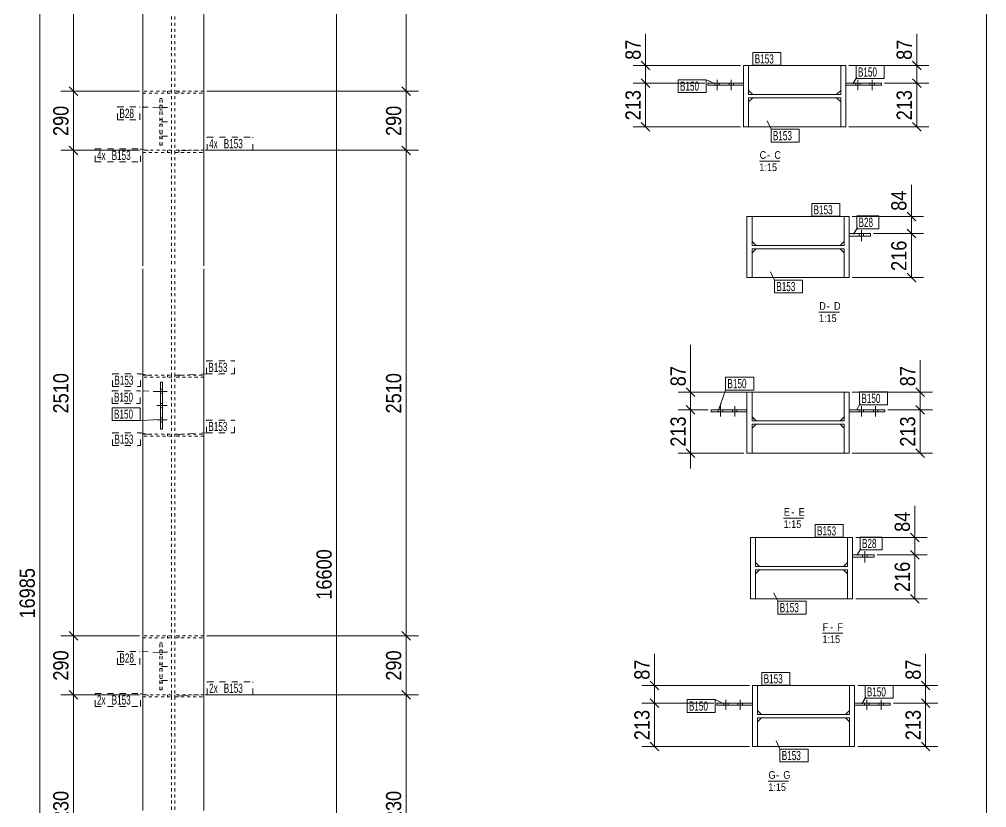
# Model space of a CAD drawing. Header units: inches. Extents: x 0 to 632, y -2591 to 0.
# Drawn here: x 269.8 to 586.5, y -911.4 to -653.4 of the extents above; entities that cross this region are included whole.
import ezdxf

# ---------------------------------------------------------------- set-up
doc = ezdxf.new("R2010")
doc.units = ezdxf.units.IN
doc.header["$MEASUREMENT"] = 0
for name, pattern in [('XKITLINE00', [0]), ('XKITLINE01', [4, 1, -1, 1, -1]), ('XKITLINE02', [4, 2, -2])]:
    doc.linetypes.add(name, pattern=pattern)
for name, color, linetype, lineweight in [('Bolt', 7, 'Continuous', 0), ('DrawingSheet', 5, 'Continuous', 0), ('OtherObjectType', 1, 'Continuous', 0), ('Part', 2, 'Continuous', 0), ('PartMark', 3, 'Continuous', 0), ('Z-DIMENSIONS', 1, 'Continuous', 0)]:
    doc.layers.add(name, color=color, linetype=linetype, lineweight=lineweight)
doc.styles.add('Arial Narrow', font='ARIAL.TTF')
doc.styles.add('romsim', font='ARIAL.TTF')

# ---------------------------------------------------------------- blocks, each defined once
blk = doc.blocks.new('A详图~262 (GZ2-1)')
at = {"layer": 'Bolt', "color": 2, "linetype": 'XKITLINE00', "lineweight": 0}
for p, q in [((500.01, 601.68), (500.01, 601.02)), ((500.01, 601.68), (500.01, 601.02)), ((500.01, 601.68), (500.01, 601.02)), ((500.74, 602.82), (500.74, 599.48)), ((500.74, 602.82), (500.74, 599.48)), ((500.74, 602.82), (500.74, 599.48)), ((501.48, 601.68), (501.48, 601.02)), ((501.48, 601.68), (501.48, 601.02)), ((501.48, 601.68), (501.48, 601.02)), ((504.68, 601.68), (504.68, 601.02)), ((504.68, 601.68), (504.68, 601.02)), ((504.68, 601.68), (504.68, 601.02)), ((505.41, 602.82), (505.41, 599.48)), ((505.41, 602.82), (505.41, 599.48)), ((505.41, 602.82), (505.41, 599.48)), ((506.14, 601.68), (506.14, 601.02)), ((506.14, 601.68), (506.14, 601.02)), ((506.14, 601.68), (506.14, 601.02)), ((546.14, 601.02), (546.14, 601.68)), ((546.14, 601.02), (546.14, 601.68)), ((546.14, 601.02), (546.14, 601.68)), ((546.88, 599.48), (546.88, 602.82)), ((546.88, 599.48), (546.88, 602.82)), ((546.88, 599.48), (546.88, 602.82)), ((547.61, 601.02), (547.61, 601.68)), ((547.61, 601.02), (547.61, 601.68)), ((547.61, 601.02), (547.61, 601.68)), ((550.81, 601.02), (550.81, 601.68)), ((550.81, 601.02), (550.81, 601.68)), ((550.81, 601.02), (550.81, 601.68)), ((551.54, 599.48), (551.54, 602.82)), ((551.54, 599.48), (551.54, 602.82)), ((551.54, 599.48), (551.54, 602.82)), ((552.28, 601.02), (552.28, 601.68)), ((552.28, 601.02), (552.28, 601.68)), ((552.28, 601.02), (552.28, 601.68)), ((547.26, 551.69), (547.26, 552.49)), ((547.26, 551.69), (547.26, 552.49)), ((547.26, 551.69), (547.26, 552.49)), ((548, 549.99), (548, 553.66)), ((548, 549.99), (548, 553.66)), ((548, 549.99), (548, 553.66)), ((548.73, 551.69), (548.73, 552.49)), ((548.73, 551.69), (548.73, 552.49)), ((548.73, 551.69), (548.73, 552.49)), ((317.38, 500.86), (320.72, 500.86)), ((317.38, 500.86), (320.72, 500.86)), ((318.52, 501.6), (319.18, 501.6)), ((318.52, 501.6), (319.18, 501.6)), ((318.52, 500.13), (319.18, 500.13)), ((318.52, 500.13), (319.18, 500.13)), ((317.38, 496.2), (320.72, 496.2)), ((317.38, 496.2), (320.72, 496.2)), ((318.52, 496.93), (319.18, 496.93)), ((318.52, 496.93), (319.18, 496.93)), ((318.52, 495.46), (319.18, 495.46)), ((318.52, 495.46), (319.18, 495.46)), ((501.13, 494.86), (501.13, 494.19)), ((501.13, 494.86), (501.13, 494.19)), ((501.13, 494.86), (501.13, 494.19)), ((501.86, 495.99), (501.86, 492.66)), ((501.86, 495.99), (501.86, 492.66)), ((501.86, 495.99), (501.86, 492.66)), ((502.6, 494.86), (502.6, 494.19)), ((502.6, 494.86), (502.6, 494.19)), ((502.6, 494.86), (502.6, 494.19)), ((505.8, 494.86), (505.8, 494.19)), ((505.8, 494.86), (505.8, 494.19)), ((505.8, 494.86), (505.8, 494.19)), ((506.53, 495.99), (506.53, 492.66)), ((506.53, 495.99), (506.53, 492.66)), ((506.53, 495.99), (506.53, 492.66)), ((507.26, 494.86), (507.26, 494.19)), ((507.26, 494.86), (507.26, 494.19)), ((507.26, 494.86), (507.26, 494.19)), ((547.26, 494.19), (547.26, 494.86)), ((547.26, 494.19), (547.26, 494.86)), ((547.26, 494.19), (547.26, 494.86)), ((548, 492.66), (548, 495.99)), ((548, 492.66), (548, 495.99)), ((548, 492.66), (548, 495.99)), ((548.73, 494.19), (548.73, 494.86)), ((548.73, 494.19), (548.73, 494.86)), ((548.73, 494.19), (548.73, 494.86)), ((551.93, 494.19), (551.93, 494.86)), ((551.93, 494.19), (551.93, 494.86)), ((551.93, 494.19), (551.93, 494.86)), ((552.66, 492.66), (552.66, 495.99)), ((552.66, 492.66), (552.66, 495.99)), ((552.66, 492.66), (552.66, 495.99)), ((553.4, 494.19), (553.4, 494.86)), ((553.4, 494.19), (553.4, 494.86)), ((553.4, 494.19), (553.4, 494.86)), ((317.38, 491.53), (320.72, 491.53)), ((317.38, 491.53), (320.72, 491.53)), ((318.52, 492.26), (319.18, 492.26)), ((318.52, 492.26), (319.18, 492.26)), ((318.52, 490.8), (319.18, 490.8)), ((318.52, 490.8), (319.18, 490.8)), ((548.4, 446.62), (548.4, 447.42)), ((548.4, 446.62), (548.4, 447.42)), ((548.4, 446.62), (548.4, 447.42)), ((549.13, 444.92), (549.13, 448.58)), ((549.13, 444.92), (549.13, 448.58)), ((549.13, 444.92), (549.13, 448.58)), ((549.86, 446.62), (549.86, 447.42)), ((549.86, 446.62), (549.86, 447.42)), ((549.86, 446.62), (549.86, 447.42)), ((503.66, 399.95), (503.66, 396.62)), ((503.66, 399.95), (503.66, 396.62)), ((503.66, 399.95), (503.66, 396.62)), ((508.33, 399.95), (508.33, 396.62)), ((508.33, 399.95), (508.33, 396.62)), ((508.33, 399.95), (508.33, 396.62)), ((549.79, 396.62), (549.79, 399.95)), ((549.79, 396.62), (549.79, 399.95)), ((549.79, 396.62), (549.79, 399.95)), ((554.46, 396.62), (554.46, 399.95)), ((554.46, 396.62), (554.46, 399.95)), ((554.46, 396.62), (554.46, 399.95)), ((502.93, 398.82), (502.93, 398.15)), ((502.93, 398.82), (502.93, 398.15)), ((502.93, 398.82), (502.93, 398.15)), ((504.39, 398.82), (504.39, 398.15)), ((504.39, 398.82), (504.39, 398.15)), ((504.39, 398.82), (504.39, 398.15)), ((507.59, 398.82), (507.59, 398.15)), ((507.59, 398.82), (507.59, 398.15)), ((507.59, 398.82), (507.59, 398.15)), ((509.06, 398.82), (509.06, 398.15)), ((509.06, 398.82), (509.06, 398.15)), ((509.06, 398.82), (509.06, 398.15)), ((549.06, 398.15), (549.06, 398.82)), ((549.06, 398.15), (549.06, 398.82)), ((549.06, 398.15), (549.06, 398.82)), ((550.53, 398.15), (550.53, 398.82)), ((550.53, 398.15), (550.53, 398.82)), ((550.53, 398.15), (550.53, 398.82)), ((553.73, 398.15), (553.73, 398.82)), ((553.73, 398.15), (553.73, 398.82)), ((553.73, 398.15), (553.73, 398.82)), ((555.19, 398.15), (555.19, 398.82)), ((555.19, 398.15), (555.19, 398.82)), ((555.19, 398.15), (555.19, 398.82))]:
    blk.add_line(p, q, dxfattribs=at)
at = {"layer": 'Bolt', "color": 2, "linetype": 'XKITLINE02', "lineweight": 0}
for p, q in [((320.82, 593.75), (317.15, 593.75)), ((319.12, 594.48), (318.32, 594.48)), ((319.12, 593.02), (318.32, 593.02)), ((320.82, 589.08), (317.15, 589.08)), ((319.12, 589.82), (318.32, 589.82)), ((319.12, 588.35), (318.32, 588.35)), ((320.82, 584.42), (317.15, 584.42)), ((319.12, 585.15), (318.32, 585.15)), ((319.12, 583.68), (318.32, 583.68)), ((320.72, 500.86), (317.38, 500.86)), ((320.72, 500.86), (317.38, 500.86)), ((319.18, 501.6), (318.52, 501.6)), ((319.18, 501.6), (318.52, 501.6)), ((319.18, 500.13), (318.52, 500.13)), ((319.18, 500.13), (318.52, 500.13)), ((320.72, 496.2), (317.38, 496.2)), ((320.72, 496.2), (317.38, 496.2)), ((319.18, 496.93), (318.52, 496.93)), ((319.18, 496.93), (318.52, 496.93)), ((319.18, 495.46), (318.52, 495.46)), ((319.18, 495.46), (318.52, 495.46)), ((320.72, 491.53), (317.38, 491.53)), ((320.72, 491.53), (317.38, 491.53)), ((319.18, 492.26), (318.52, 492.26)), ((319.18, 492.26), (318.52, 492.26)), ((319.18, 490.8), (318.52, 490.8)), ((319.18, 490.8), (318.52, 490.8)), ((320.82, 415.53), (317.15, 415.53)), ((319.12, 416.26), (318.32, 416.26)), ((319.12, 414.8), (318.32, 414.8)), ((320.82, 410.86), (317.15, 410.86)), ((319.12, 411.6), (318.32, 411.6)), ((319.12, 410.13), (318.32, 410.13)), ((320.82, 406.2), (317.15, 406.2)), ((319.12, 406.93), (318.32, 406.93)), ((319.12, 405.46), (318.32, 405.46))]:
    blk.add_line(p, q, dxfattribs=at)
at = {"layer": 'DrawingSheet', "color": 5, "linetype": 'XKITLINE00', "lineweight": 0}
blk.add_line((589, 5), (589, 836), dxfattribs=at)
at = {"layer": 'OtherObjectType', "color": 6, "linetype": 'XKITLINE00', "lineweight": 0}
for p, q in [((514.6, 576.22), (521.26, 576.22)), ((534.11, 526.82), (540.78, 526.82)), ((522.53, 459.41), (529.2, 459.41)), ((535.25, 421.75), (541.91, 421.75)), ((517.52, 373.35), (524.18, 373.35))]:
    blk.add_line(p, q, dxfattribs=at)
at = {"layer": 'Part', "color": 2, "linetype": 'XKITLINE00', "lineweight": 0}
for p, q in [((312.72, 721.52), (312.72, 541.97)), ((332.72, 721.52), (332.72, 541.97)), ((509.41, 587.48), (509.41, 607.48)), ((509.41, 607.48), (511.08, 607.48)), ((511.08, 607.48), (511.08, 598.02)), ((511.08, 599.35), (511.08, 607.48)), ((511.08, 607.48), (541.21, 607.48)), ((541.21, 598.02), (541.21, 607.48)), ((541.21, 607.48), (542.88, 607.48)), ((541.21, 599.35), (541.21, 607.48)), ((542.88, 607.48), (542.88, 587.48)), ((497.74, 601.68), (509.41, 601.68)), ((497.74, 601.02), (497.74, 601.68)), ((554.54, 601.68), (542.88, 601.68)), ((554.54, 601.02), (554.54, 601.68)), ((509.41, 601.02), (497.74, 601.02)), ((511.08, 599.35), (512.41, 598.02)), ((539.88, 598.02), (541.21, 599.35)), ((542.88, 601.02), (554.54, 601.02)), ((511.08, 598.02), (541.21, 598.02)), ((541.21, 596.95), (511.08, 596.95)), ((511.08, 596.95), (511.08, 587.48)), ((511.08, 595.62), (512.41, 596.95)), ((511.08, 587.48), (511.08, 595.62)), ((539.88, 598.02), (512.41, 598.02)), ((512.41, 596.95), (539.88, 596.95)), ((539.88, 596.95), (541.21, 595.62)), ((541.21, 587.48), (541.21, 596.95)), ((541.21, 595.62), (541.21, 587.48)), ((511.08, 587.48), (509.41, 587.48)), ((541.21, 587.48), (511.08, 587.48)), ((542.88, 587.48), (541.21, 587.48)), ((510.53, 538.09), (510.53, 558.09)), ((510.53, 558.09), (512.2, 558.09)), ((512.2, 558.09), (512.2, 548.62)), ((512.2, 549.96), (512.2, 558.09)), ((512.2, 558.09), (542.33, 558.09)), ((542.33, 548.62), (542.33, 558.09)), ((542.33, 558.09), (544, 558.09)), ((542.33, 549.96), (542.33, 558.09)), ((544, 558.09), (544, 538.09)), ((551, 552.49), (544, 552.49)), ((544, 551.69), (551, 551.69)), ((551, 551.69), (551, 552.49)), ((512.2, 549.96), (513.53, 548.62)), ((512.2, 548.62), (542.33, 548.62)), ((541, 548.62), (513.53, 548.62)), ((541, 548.62), (542.33, 549.96)), ((542.33, 547.56), (512.2, 547.56)), ((512.2, 547.56), (512.2, 538.09)), ((512.2, 546.22), (513.53, 547.56)), ((512.2, 538.09), (512.2, 546.22)), ((513.53, 547.56), (541, 547.56)), ((541, 547.56), (542.33, 546.22)), ((542.33, 538.09), (542.33, 547.56)), ((542.33, 546.22), (542.33, 538.09)), ((312.72, 540.97), (312.72, 363.75)), ((332.72, 540.97), (332.72, 363.75)), ((512.2, 538.09), (510.53, 538.09)), ((542.33, 538.09), (512.2, 538.09)), ((544, 538.09), (542.33, 538.09)), ((318.52, 503.86), (319.18, 503.86)), ((318.52, 488.53), (318.52, 503.86)), ((319.18, 503.86), (319.18, 488.53)), ((510.53, 480.66), (510.53, 500.66)), ((510.53, 500.66), (512.2, 500.66)), ((542.33, 500.66), (512.2, 500.66)), ((512.2, 500.66), (512.2, 491.19)), ((542.33, 491.19), (542.33, 500.66)), ((542.33, 500.66), (544, 500.66)), ((544, 500.66), (544, 480.66)), ((498.86, 494.86), (510.53, 494.86)), ((498.86, 494.19), (498.86, 494.86)), ((510.53, 494.19), (498.86, 494.19)), ((555.66, 494.86), (544, 494.86)), ((544, 494.19), (555.66, 494.19)), ((555.66, 494.19), (555.66, 494.86)), ((512.2, 492.53), (513.53, 491.19)), ((512.2, 491.19), (542.33, 491.19)), ((541, 491.19), (542.33, 492.53)), ((319.18, 488.53), (318.52, 488.53)), ((512.2, 488.79), (513.53, 490.13)), ((542.33, 490.13), (512.2, 490.13)), ((512.2, 490.13), (512.2, 480.66)), ((542.33, 488.79), (541, 490.13)), ((542.33, 480.66), (542.33, 490.13)), ((512.2, 480.66), (510.53, 480.66)), ((512.2, 480.66), (542.33, 480.66)), ((544, 480.66), (542.33, 480.66)), ((511.66, 433.02), (511.66, 453.02)), ((511.66, 453.02), (513.33, 453.02)), ((513.33, 453.02), (513.33, 443.55)), ((513.33, 444.88), (513.33, 453.02)), ((513.33, 453.02), (543.46, 453.02)), ((543.46, 443.55), (543.46, 453.02)), ((543.46, 453.02), (545.13, 453.02)), ((543.46, 444.88), (543.46, 453.02)), ((545.13, 453.02), (545.13, 433.02)), ((552.13, 447.42), (545.13, 447.42)), ((545.13, 446.62), (552.13, 446.62)), ((552.13, 446.62), (552.13, 447.42)), ((513.33, 444.88), (514.66, 443.55)), ((513.33, 443.55), (543.46, 443.55)), ((542.13, 443.55), (514.66, 443.55)), ((542.13, 443.55), (543.46, 444.88)), ((543.46, 442.48), (513.33, 442.48)), ((513.33, 442.48), (513.33, 433.02)), ((513.33, 441.15), (514.66, 442.48)), ((513.33, 433.02), (513.33, 441.15)), ((514.66, 442.48), (542.13, 442.48)), ((542.13, 442.48), (543.46, 441.15)), ((543.46, 433.02), (543.46, 442.48)), ((543.46, 441.15), (543.46, 433.02)), ((513.33, 433.02), (511.66, 433.02)), ((543.46, 433.02), (513.33, 433.02)), ((545.13, 433.02), (543.46, 433.02)), ((512.33, 384.62), (512.33, 404.62)), ((512.33, 404.62), (513.99, 404.62)), ((513.99, 404.62), (513.99, 395.15)), ((513.99, 396.48), (513.99, 404.62)), ((513.99, 404.62), (544.13, 404.62)), ((544.13, 395.15), (544.13, 404.62)), ((544.13, 404.62), (545.79, 404.62)), ((544.13, 396.48), (544.13, 404.62)), ((545.79, 404.62), (545.79, 384.62)), ((500.66, 398.82), (512.33, 398.82)), ((500.66, 398.15), (500.66, 398.82)), ((512.33, 398.15), (500.66, 398.15)), ((513.99, 396.48), (515.33, 395.15)), ((542.79, 395.15), (544.13, 396.48)), ((557.46, 398.82), (545.79, 398.82)), ((545.79, 398.15), (557.46, 398.15)), ((557.46, 398.15), (557.46, 398.82)), ((513.99, 395.15), (544.13, 395.15)), ((544.13, 394.08), (513.99, 394.08)), ((513.99, 394.08), (513.99, 384.62)), ((513.99, 392.75), (515.33, 394.08)), ((513.99, 384.62), (513.99, 392.75)), ((542.79, 395.15), (515.33, 395.15)), ((515.33, 394.08), (542.79, 394.08)), ((542.79, 394.08), (544.13, 392.75)), ((544.13, 384.62), (544.13, 394.08)), ((544.13, 392.75), (544.13, 384.62)), ((513.99, 384.62), (512.33, 384.62)), ((544.13, 384.62), (513.99, 384.62)), ((545.79, 384.62), (544.13, 384.62))]:
    blk.add_line(p, q, dxfattribs=at)
at = {"layer": 'Part', "color": 6, "linetype": 'XKITLINE01', "lineweight": 0}
for p, q in [((322.18, 721.52), (322.18, 541.97)), ((323.25, 721.52), (323.25, 541.97)), ((509.41, 601.68), (509.41, 601.02)), ((542.88, 601.68), (542.88, 601.02)), ((322.18, 599.08), (312.72, 599.08)), ((312.72, 599.08), (312.72, 598.42)), ((320.85, 599.08), (320.85, 598.42)), ((322.18, 598.42), (322.18, 599.08)), ((332.72, 599.08), (323.25, 599.08)), ((323.25, 599.08), (323.25, 598.42)), ((324.58, 599.08), (324.58, 598.42)), ((332.72, 598.42), (332.72, 599.08)), ((312.72, 598.42), (322.18, 598.42)), ((319.12, 596.75), (318.32, 596.75)), ((318.32, 581.42), (318.32, 596.75)), ((319.12, 581.42), (319.12, 596.75)), ((323.25, 598.42), (332.72, 598.42)), ((322.18, 579.75), (312.72, 579.75)), ((312.72, 579.75), (312.72, 579.08)), ((319.12, 581.42), (318.32, 581.42)), ((320.85, 579.75), (320.85, 579.08)), ((322.18, 579.08), (322.18, 579.75)), ((332.72, 579.75), (323.25, 579.75)), ((323.25, 579.75), (323.25, 579.08)), ((324.58, 579.75), (324.58, 579.08)), ((332.72, 579.08), (332.72, 579.75)), ((312.72, 579.08), (322.18, 579.08)), ((323.25, 579.08), (332.72, 579.08)), ((544, 552.49), (544, 551.69)), ((322.18, 540.97), (322.18, 363.75)), ((323.25, 540.97), (323.25, 363.75)), ((312.72, 506.2), (322.18, 506.2)), ((312.72, 505.53), (312.72, 506.2)), ((322.18, 505.53), (312.72, 505.53)), ((319.18, 503.86), (318.52, 503.86)), ((318.52, 503.86), (318.52, 488.53)), ((319.18, 488.53), (319.18, 503.86)), ((320.85, 506.2), (320.85, 505.53)), ((322.18, 506.2), (322.18, 505.53)), ((323.25, 506.2), (332.72, 506.2)), ((323.25, 505.53), (323.25, 506.2)), ((332.72, 505.53), (323.25, 505.53)), ((324.58, 506.2), (324.58, 505.53)), ((332.72, 506.2), (332.72, 505.53)), ((512.2, 500.66), (512.2, 492.53)), ((542.33, 500.66), (512.2, 500.66)), ((512.2, 500.66), (512.2, 492.53)), ((542.33, 492.53), (542.33, 500.66)), ((542.33, 492.53), (542.33, 500.66)), ((510.53, 494.86), (510.53, 494.19)), ((544, 494.86), (544, 494.19)), ((512.2, 492.53), (513.53, 491.19)), ((513.53, 491.19), (541, 491.19)), ((513.53, 491.19), (541, 491.19)), ((541, 491.19), (542.33, 492.53)), ((318.52, 488.53), (319.18, 488.53)), ((513.53, 490.13), (512.2, 488.79)), ((512.2, 480.66), (512.2, 488.79)), ((512.2, 488.79), (512.2, 480.66)), ((513.53, 490.13), (541, 490.13)), ((541, 490.13), (513.53, 490.13)), ((542.33, 488.79), (541, 490.13)), ((542.33, 480.66), (542.33, 488.79)), ((542.33, 480.66), (542.33, 488.79)), ((312.72, 486.86), (322.18, 486.86)), ((312.72, 486.2), (312.72, 486.86)), ((322.18, 486.2), (312.72, 486.2)), ((320.85, 486.86), (320.85, 486.2)), ((322.18, 486.86), (322.18, 486.2)), ((323.25, 486.86), (332.72, 486.86)), ((323.25, 486.2), (323.25, 486.86)), ((332.72, 486.2), (323.25, 486.2)), ((324.58, 486.86), (324.58, 486.2)), ((332.72, 486.86), (332.72, 486.2)), ((512.2, 480.66), (542.33, 480.66)), ((545.13, 447.42), (545.13, 446.62)), ((322.18, 420.86), (312.72, 420.86)), ((312.72, 420.86), (312.72, 420.2)), ((312.72, 420.2), (322.18, 420.2)), ((319.12, 418.53), (318.32, 418.53)), ((318.32, 403.2), (318.32, 418.53)), ((319.12, 403.2), (319.12, 418.53)), ((320.85, 420.86), (320.85, 420.2)), ((322.18, 420.2), (322.18, 420.86)), ((332.72, 420.86), (323.25, 420.86)), ((323.25, 420.86), (323.25, 420.2)), ((323.25, 420.2), (332.72, 420.2)), ((324.58, 420.86), (324.58, 420.2)), ((332.72, 420.2), (332.72, 420.86)), ((319.12, 403.2), (318.32, 403.2)), ((322.18, 401.53), (312.72, 401.53)), ((312.72, 401.53), (312.72, 400.86)), ((312.72, 400.86), (322.18, 400.86)), ((320.85, 401.53), (320.85, 400.86)), ((322.18, 400.86), (322.18, 401.53)), ((332.72, 401.53), (323.25, 401.53)), ((323.25, 401.53), (323.25, 400.86)), ((323.25, 400.86), (332.72, 400.86)), ((324.58, 401.53), (324.58, 400.86)), ((332.72, 400.86), (332.72, 401.53)), ((512.33, 398.82), (512.33, 398.15)), ((545.79, 398.82), (545.79, 398.15))]:
    blk.add_line(p, q, dxfattribs=at)
at = {"layer": 'PartMark', "color": 4, "linetype": 'XKITLINE00', "lineweight": 0}
for p, q in [((512.48, 611.78), (521.66, 611.78)), ((512.48, 607.58), (512.48, 611.78)), ((521.66, 607.58), (521.66, 611.78)), ((512.48, 607.58), (521.66, 607.58)), ((546.26, 607.49), (555.45, 607.49)), ((546.26, 603.29), (546.26, 607.49)), ((555.45, 603.29), (555.45, 607.49)), ((488.01, 602.85), (497.2, 602.85)), ((488.01, 598.65), (488.01, 602.85)), ((497.2, 598.65), (497.2, 602.85)), ((500.1, 601.53), (497.2, 602.85)), ((497.82, 602.57), (500.1, 601.53)), ((546.49, 603.69), (545.23, 601.53)), ((545.23, 601.53), (546.26, 603.29)), ((546.26, 603.29), (555.45, 603.29)), ((488.01, 598.65), (497.2, 598.65)), ((316, 593.77), (318.5, 593.66)), ((517.12, 589.4), (518.42, 586.67)), ((518.19, 587.14), (517.12, 589.4)), ((518.42, 586.67), (527.6, 586.67)), ((518.42, 582.47), (518.42, 586.67)), ((527.6, 582.47), (527.6, 586.67)), ((312.19, 580.16), (314.63, 579.6)), ((327.66, 579.66), (325.16, 579.6)), ((518.42, 582.47), (527.6, 582.47)), ((531.74, 562.39), (540.93, 562.39)), ((531.74, 558.19), (531.74, 562.39)), ((540.93, 558.19), (540.93, 562.39)), ((531.74, 558.19), (540.93, 558.19)), ((546.45, 558.28), (553.69, 558.28)), ((546.45, 554.08), (546.45, 558.28)), ((553.69, 554.08), (553.69, 558.28)), ((546.68, 554.47), (545.42, 552.31)), ((545.42, 552.31), (546.45, 554.08)), ((546.45, 554.08), (553.69, 554.08)), ((518.24, 540), (519.54, 537.27)), ((519.31, 537.75), (518.24, 540)), ((519.54, 537.27), (528.72, 537.27)), ((519.54, 533.07), (519.54, 537.27)), ((528.72, 533.07), (528.72, 537.27)), ((519.54, 533.07), (528.72, 533.07)), ((312.19, 506.61), (314.63, 506.04)), ((326.43, 506.25), (323.93, 506.12)), ((503.55, 505.5), (512.73, 505.5)), ((503.55, 501.3), (503.55, 505.5)), ((512.73, 501.3), (512.73, 505.5)), ((316.17, 500.88), (318.67, 500.78)), ((501.22, 494.71), (503.55, 501.3)), ((503.55, 501.3), (512.73, 501.3)), ((547.39, 500.67), (556.57, 500.67)), ((547.39, 496.47), (547.39, 500.67)), ((556.57, 496.47), (556.57, 500.67)), ((302.72, 495.53), (311.91, 495.53)), ((302.72, 491.33), (302.72, 495.53)), ((311.91, 491.33), (311.91, 495.53)), ((502.05, 497.06), (501.22, 494.71)), ((547.62, 496.86), (546.35, 494.71)), ((546.35, 494.71), (547.39, 496.47)), ((547.39, 496.47), (556.57, 496.47)), ((302.72, 491.33), (311.91, 491.33)), ((318.67, 491.62), (311.91, 491.33)), ((316.17, 491.51), (318.67, 491.62)), ((312.19, 487.27), (314.63, 486.71)), ((326.43, 486.91), (323.93, 486.79)), ((532.88, 457.32), (542.06, 457.32)), ((532.88, 453.12), (532.88, 457.32)), ((542.06, 453.12), (542.06, 457.32)), ((532.88, 453.12), (542.06, 453.12)), ((547.59, 453.2), (554.83, 453.2)), ((547.59, 449), (547.59, 453.2)), ((554.83, 449), (554.83, 453.2)), ((547.82, 449.39), (546.55, 447.24)), ((546.55, 447.24), (547.59, 449)), ((547.59, 449), (554.83, 449)), ((519.38, 434.93), (520.67, 432.2)), ((520.45, 432.67), (519.38, 434.93)), ((520.67, 432.2), (529.86, 432.2)), ((520.67, 428), (520.67, 432.2)), ((529.86, 428), (529.86, 432.2)), ((520.67, 428), (529.86, 428)), ((316, 415.55), (318.5, 415.44)), ((515.39, 408.92), (524.58, 408.92)), ((515.39, 404.72), (515.39, 408.92)), ((524.58, 404.72), (524.58, 408.92)), ((515.39, 404.72), (524.58, 404.72)), ((549.18, 404.63), (558.37, 404.63)), ((549.18, 400.43), (549.18, 404.63)), ((558.37, 400.43), (558.37, 404.63)), ((312.19, 401.94), (314.63, 401.38)), ((327.66, 401.44), (325.16, 401.38)), ((490.93, 399.99), (500.11, 399.99)), ((490.93, 395.79), (490.93, 399.99)), ((500.11, 395.79), (500.11, 399.99)), ((503.01, 398.66), (500.11, 399.99)), ((500.74, 399.7), (503.01, 398.66)), ((549.41, 400.82), (548.15, 398.66)), ((548.15, 398.66), (549.18, 400.43)), ((549.18, 400.43), (558.37, 400.43)), ((490.93, 395.79), (500.11, 395.79)), ((520.04, 386.53), (521.33, 383.8)), ((521.11, 384.27), (520.04, 386.53)), ((521.33, 383.8), (530.52, 383.8)), ((521.33, 379.6), (521.33, 383.8)), ((530.52, 379.6), (530.52, 383.8)), ((521.33, 379.6), (530.52, 379.6))]:
    blk.add_line(p, q, dxfattribs=at)
at = {"layer": 'PartMark', "color": 4, "linetype": 'XKITLINE02', "lineweight": 0}
for p, q in [((304.5, 593.95), (311.73, 593.95)), ((304.5, 589.75), (304.5, 593.95)), ((311.73, 589.75), (311.73, 593.95)), ((318.5, 593.66), (311.73, 593.95)), ((304.5, 589.75), (311.73, 589.75)), ((333.86, 584.02), (348.74, 584.02)), ((333.86, 579.82), (333.86, 584.02)), ((348.74, 579.82), (348.74, 584.02)), ((297.15, 580.2), (312.03, 580.2)), ((297.15, 576), (297.15, 580.2)), ((312.03, 576), (312.03, 580.2)), ((314.63, 579.6), (312.03, 580.2)), ((325.16, 579.6), (333.86, 579.82)), ((333.86, 579.82), (348.74, 579.82)), ((297.15, 576), (312.03, 576)), ((333.59, 510.81), (342.78, 510.81)), ((333.59, 506.61), (333.59, 510.81)), ((342.78, 506.61), (342.78, 510.81)), ((302.85, 506.64), (312.03, 506.64)), ((302.85, 502.44), (302.85, 506.64)), ((312.03, 502.44), (312.03, 506.64)), ((314.63, 506.04), (312.03, 506.64)), ((323.93, 506.12), (333.59, 506.61)), ((333.59, 506.61), (342.78, 506.61)), ((302.72, 501.07), (311.91, 501.07)), ((302.72, 496.87), (302.72, 501.07)), ((302.85, 502.44), (312.03, 502.44)), ((311.91, 496.87), (311.91, 501.07)), ((318.67, 500.78), (311.91, 501.07)), ((302.72, 496.87), (311.91, 496.87)), ((333.59, 491.48), (342.78, 491.48)), ((333.59, 487.28), (333.59, 491.48)), ((342.78, 487.28), (342.78, 491.48)), ((302.85, 487.31), (312.03, 487.31)), ((302.85, 483.11), (302.85, 487.31)), ((312.03, 483.11), (312.03, 487.31)), ((314.63, 486.71), (312.03, 487.31)), ((323.93, 486.79), (333.59, 487.28)), ((333.59, 487.28), (342.78, 487.28)), ((302.85, 483.11), (312.03, 483.11)), ((304.5, 415.73), (311.73, 415.73)), ((304.5, 411.53), (304.5, 415.73)), ((311.73, 411.53), (311.73, 415.73)), ((318.5, 415.44), (311.73, 415.73)), ((304.5, 411.53), (311.73, 411.53)), ((333.86, 405.81), (348.74, 405.81)), ((333.86, 401.61), (333.86, 405.81)), ((348.74, 401.61), (348.74, 405.81)), ((297.15, 401.98), (312.03, 401.98)), ((297.15, 397.78), (297.15, 401.98)), ((312.03, 397.78), (312.03, 401.98)), ((314.63, 401.38), (312.03, 401.98)), ((325.16, 401.38), (333.86, 401.61)), ((333.86, 401.61), (348.74, 401.61)), ((297.15, 397.78), (312.03, 397.78))]:
    blk.add_line(p, q, dxfattribs=at)
at = {"layer": 'Z-DIMENSIONS', "color": 4, "linetype": 'XKITLINE00', "lineweight": 0}
for p, q in [((279.01, 92.76), (279.01, 776.97)), ((376.18, 111.76), (376.18, 770.3)), ((290.02, 599.08), (290.02, 665.08)), ((398.96, 599.08), (398.96, 665.08)), ((477.34, 607.48), (477.34, 617.9)), ((477.34, 607.48), (477.34, 617.9)), ((566.12, 607.48), (566.12, 617.9)), ((566.12, 607.48), (566.12, 617.9)), ((475.93, 608.9), (478.76, 606.07)), ((564.7, 608.9), (567.53, 606.07)), ((508.41, 607.48), (473.24, 607.48)), ((477.34, 601.68), (477.34, 607.48)), ((477.34, 601.68), (477.34, 606.68)), ((543.88, 607.48), (570.12, 607.48)), ((566.12, 601.68), (566.12, 607.48)), ((566.12, 601.68), (566.12, 606.68)), ((290.02, 599.08), (290.02, 604.08)), ((398.96, 599.08), (398.96, 604.08)), ((496.74, 601.68), (473.24, 601.68)), ((496.74, 601.68), (473.24, 601.68)), ((475.93, 603.1), (478.76, 600.27)), ((475.93, 603.1), (478.76, 600.27)), ((477.34, 587.48), (477.34, 601.68)), ((477.34, 601.68), (477.34, 596.68)), ((555.54, 601.68), (570.12, 601.68)), ((555.54, 601.68), (570.12, 601.68)), ((564.7, 603.1), (567.53, 600.27)), ((564.7, 603.1), (567.53, 600.27)), ((566.12, 587.48), (566.12, 601.68)), ((566.12, 601.68), (566.12, 596.68)), ((311.72, 599.08), (285.92, 599.08)), ((311.72, 599.08), (285.92, 599.08)), ((288.61, 600.5), (291.43, 597.67)), ((288.61, 600.5), (291.43, 597.67)), ((290.02, 579.75), (290.02, 599.08)), ((290.02, 599.08), (290.02, 594.08)), ((333.72, 599.08), (402.96, 599.08)), ((333.72, 599.08), (402.96, 599.08)), ((397.55, 600.5), (400.38, 597.67)), ((397.55, 600.5), (400.38, 597.67)), ((398.96, 579.75), (398.96, 599.08)), ((398.96, 599.08), (398.96, 594.08)), ((508.41, 587.48), (473.24, 587.48)), ((475.93, 588.9), (478.76, 586.07)), ((543.88, 587.48), (570.12, 587.48)), ((564.7, 588.9), (567.53, 586.07)), ((290.02, 579.75), (290.02, 584.75)), ((398.96, 579.75), (398.96, 584.75)), ((311.72, 579.75), (285.92, 579.75)), ((311.72, 579.75), (285.92, 579.75)), ((288.61, 581.16), (291.43, 578.33)), ((288.61, 581.16), (291.43, 578.33)), ((290.02, 420.86), (290.02, 579.75)), ((290.02, 579.75), (290.02, 574.75)), ((333.72, 579.75), (402.96, 579.75)), ((333.72, 579.75), (402.96, 579.75)), ((397.55, 581.16), (400.38, 578.33)), ((397.55, 581.16), (400.38, 578.33)), ((398.96, 420.86), (398.96, 579.75)), ((398.96, 579.75), (398.96, 574.75)), ((564.36, 558.09), (564.36, 568.51)), ((564.36, 558.09), (564.36, 568.51)), ((545, 558.09), (568.36, 558.09)), ((562.94, 559.51), (565.77, 556.68)), ((564.36, 552.49), (564.36, 558.09)), ((564.36, 552.49), (564.36, 557.49)), ((552, 552.49), (568.36, 552.49)), ((552, 552.49), (568.36, 552.49)), ((562.94, 553.91), (565.77, 551.08)), ((562.94, 553.91), (565.77, 551.08)), ((564.36, 538.09), (564.36, 552.49)), ((564.36, 552.49), (564.36, 547.49)), ((562.94, 539.51), (565.77, 536.68)), ((545, 538.09), (568.36, 538.09)), ((492.09, 500.66), (492.09, 516.07)), ((492.09, 500.66), (492.09, 511.07)), ((567.24, 500.66), (567.24, 511.07)), ((567.24, 500.66), (567.24, 511.07)), ((511.2, 500.66), (487.99, 500.66)), ((490.68, 502.07), (493.51, 499.24)), ((492.09, 494.86), (492.09, 500.66)), ((545, 500.66), (571.24, 500.66)), ((565.83, 502.07), (568.65, 499.24)), ((567.24, 494.86), (567.24, 500.66)), ((492.09, 494.86), (492.09, 499.86)), ((567.24, 494.86), (567.24, 499.86)), ((497.86, 494.86), (487.99, 494.86)), ((497.86, 494.86), (487.99, 494.86)), ((490.68, 496.27), (493.51, 493.44)), ((490.68, 496.27), (493.51, 493.44)), ((492.09, 480.66), (492.09, 494.86)), ((492.09, 494.86), (492.09, 489.86)), ((556.66, 494.86), (571.24, 494.86)), ((556.66, 494.86), (571.24, 494.86)), ((565.83, 496.27), (568.65, 493.44)), ((565.83, 496.27), (568.65, 493.44)), ((567.24, 480.66), (567.24, 494.86)), ((567.24, 494.86), (567.24, 489.86)), ((490.68, 482.07), (493.51, 479.24)), ((565.83, 482.07), (568.65, 479.24)), ((509.53, 480.66), (487.99, 480.66)), ((492.09, 480.66), (492.09, 475.66)), ((545, 480.66), (571.24, 480.66)), ((565.49, 453.02), (565.49, 463.43)), ((565.49, 453.02), (565.49, 463.43)), ((546.13, 453.02), (569.49, 453.02)), ((564.08, 454.43), (566.91, 451.6)), ((565.49, 447.42), (565.49, 453.02)), ((565.49, 447.42), (565.49, 452.42)), ((553.13, 447.42), (569.49, 447.42)), ((553.13, 447.42), (569.49, 447.42)), ((564.08, 448.83), (566.91, 446)), ((564.08, 448.83), (566.91, 446)), ((565.49, 433.02), (565.49, 447.42)), ((565.49, 447.42), (565.49, 442.42)), ((564.08, 434.43), (566.91, 431.6)), ((546.13, 433.02), (569.49, 433.02)), ((290.02, 420.86), (290.02, 425.86)), ((398.96, 420.86), (398.96, 425.86)), ((288.61, 422.28), (291.43, 419.45)), ((288.61, 422.28), (291.43, 419.45)), ((397.55, 422.28), (400.38, 419.45)), ((397.55, 422.28), (400.38, 419.45)), ((311.72, 420.86), (285.92, 420.86)), ((311.72, 420.86), (285.92, 420.86)), ((290.02, 401.53), (290.02, 420.86)), ((290.02, 420.86), (290.02, 415.86)), ((333.72, 420.86), (402.96, 420.86)), ((333.72, 420.86), (402.96, 420.86)), ((398.96, 420.86), (398.96, 415.86)), ((398.96, 401.53), (398.96, 420.86)), ((480.26, 404.62), (480.26, 415.03)), ((480.26, 404.62), (480.26, 415.03)), ((569.03, 404.62), (569.03, 415.03)), ((569.03, 404.62), (569.03, 415.03)), ((290.02, 401.53), (290.02, 406.53)), ((398.96, 401.53), (398.96, 406.53)), ((478.85, 406.03), (481.67, 403.2)), ((567.62, 406.03), (570.45, 403.2)), ((288.61, 402.94), (291.43, 400.12)), ((288.61, 402.94), (291.43, 400.12)), ((397.55, 402.94), (400.38, 400.12)), ((397.55, 402.94), (400.38, 400.12)), ((511.33, 404.62), (476.16, 404.62)), ((480.26, 398.82), (480.26, 404.62)), ((480.26, 398.82), (480.26, 403.82)), ((546.79, 404.62), (573.03, 404.62)), ((569.03, 398.82), (569.03, 404.62)), ((569.03, 398.82), (569.03, 403.82)), ((311.72, 401.53), (285.92, 401.53)), ((311.72, 401.53), (285.92, 401.53)), ((290.02, 325.64), (290.02, 401.53)), ((290.02, 401.53), (290.02, 396.53)), ((333.72, 401.53), (402.96, 401.53)), ((333.72, 401.53), (402.96, 401.53)), ((398.96, 325.64), (398.96, 401.53)), ((398.96, 401.53), (398.96, 396.53)), ((478.85, 400.23), (481.67, 397.4)), ((478.85, 400.23), (481.67, 397.4)), ((567.62, 400.23), (570.45, 397.4)), ((567.62, 400.23), (570.45, 397.4)), ((499.66, 398.82), (476.16, 398.82)), ((499.66, 398.82), (476.16, 398.82)), ((480.26, 384.62), (480.26, 398.82)), ((480.26, 398.82), (480.26, 393.82)), ((558.46, 398.82), (573.03, 398.82)), ((558.46, 398.82), (573.03, 398.82)), ((569.03, 384.62), (569.03, 398.82)), ((569.03, 398.82), (569.03, 393.82)), ((511.33, 384.62), (476.16, 384.62)), ((478.85, 386.03), (481.67, 383.2)), ((546.79, 384.62), (573.03, 384.62)), ((567.62, 386.03), (570.45, 383.2))]:
    blk.add_line(p, q, dxfattribs=at)
at = {"layer": 'Z-DIMENSIONS', "color": 7}
for p in [(477.34, 607.48), (566.12, 607.48), (477.34, 601.68), (477.34, 601.68), (566.12, 601.68), (566.12, 601.68), (290.02, 599.08), (290.02, 599.08), (398.96, 599.08), (398.96, 599.08), (477.34, 587.48), (566.12, 587.48), (290.02, 579.75), (290.02, 579.75), (398.96, 579.75), (398.96, 579.75), (564.36, 558.09), (564.36, 552.49), (564.36, 552.49), (564.36, 538.09), (492.09, 500.66), (567.24, 500.66), (492.09, 494.86), (492.09, 494.86), (567.24, 494.86), (567.24, 494.86), (492.09, 480.66), (567.24, 480.66), (565.49, 453.02), (565.49, 447.42), (565.49, 447.42), (565.49, 433.02), (290.02, 420.86), (290.02, 420.86), (398.96, 420.86), (398.96, 420.86), (480.26, 404.62), (569.03, 404.62), (290.02, 401.53), (290.02, 401.53), (398.96, 401.53), (398.96, 401.53), (480.26, 398.82), (480.26, 398.82), (569.03, 398.82), (569.03, 398.82), (480.26, 384.62), (569.03, 384.62)]:
    blk.add_point(p, dxfattribs=at)
at = {"layer": 'OtherObjectType', "color": 6, "style": 'Arial Narrow', "width": 0.85}
for s, p in [('C', (514.68, 576.97)), ('C', (519.51, 576.97)), ('-', (517.1, 576.97)), ('1:15', (514.6, 572.97)), ('D', (534.2, 527.57)), ('D', (539.03, 527.57)), ('1:15', (534.11, 523.57)), ('-', (536.61, 527.57)), ('E', (522.62, 460.16)), ('E', (527.45, 460.16)), ('-', (525.03, 460.16)), ('1:15', (522.53, 456.16)), ('F', (535.33, 422.5)), ('F', (540.16, 422.5)), ('-', (537.75, 422.5)), ('1:15', (535.25, 418.5)), ('G', (517.6, 374.1)), ('-', (520.01, 374.1)), ('G', (522.43, 374.1)), ('1:15', (517.52, 370.1))]:
    blk.add_text(s, height=2.5, dxfattribs=at).set_placement(p)
at = {"layer": 'PartMark', "color": 4, "style": 'romsim', "width": 0.6375}
for s, p in [('B153', (513.08, 608.18)), ('B150', (546.86, 603.89)), ('B150', (488.61, 599.25)), ('B28', (305.1, 590.35)), ('B153', (519.02, 583.07)), ('4x', (334.46, 580.42)), ('B153', (339.25, 580.42)), ('4x', (297.75, 576.6)), ('B153', (302.55, 576.6)), ('B153', (532.34, 558.79)), ('B28', (547.05, 554.68)), ('B153', (520.14, 533.67)), ('B153', (334.19, 507.21)), ('B153', (303.45, 503.04)), ('B150', (504.15, 501.9)), ('B150', (303.32, 497.47)), ('B150', (547.99, 497.07)), ('B150', (303.32, 491.93)), ('B153', (334.19, 487.88)), ('B153', (303.45, 483.71)), ('B153', (533.48, 453.72)), ('B28', (548.19, 449.6)), ('B153', (521.27, 428.6)), ('B28', (305.1, 412.13)), ('B153', (515.99, 405.32)), ('2x', (334.46, 402.21)), ('B153', (339.25, 402.21)), ('B150', (549.78, 401.03)), ('2x', (297.75, 398.38)), ('B153', (302.55, 398.38)), ('B150', (491.53, 396.39)), ('B153', (521.93, 380.2))]:
    blk.add_text(s, height=3, dxfattribs=at).set_placement(p)
at = {"layer": 'Z-DIMENSIONS', "color": 7, "style": 'Arial Narrow', "width": 0.85}
for s, p in [('87', (475.74, 609.36)), ('87', (564.52, 609.36)), ('213', (475.74, 589.58)), ('213', (564.52, 589.58)), ('290', (288.42, 584.42)), ('290', (397.36, 584.42)), ('84', (562.76, 559.97)), ('216', (562.76, 540.29)), ('87', (490.49, 502.53)), ('87', (565.64, 502.53)), ('2510', (288.42, 493.64)), ('2510', (397.36, 493.64)), ('213', (490.49, 482.76)), ('213', (565.64, 482.76)), ('84', (563.89, 454.89)), ('16600', (374.58, 432.7)), ('216', (563.89, 435.22)), ('16985', (277.41, 426.53)), ('290', (288.42, 406.2)), ('290', (397.36, 406.2)), ('87', (478.66, 406.49)), ('87', (567.43, 406.49)), ('213', (478.66, 386.72)), ('213', (567.43, 386.72)), ('1230', (288.42, 356.92)), ('1230', (397.36, 356.92))]:
    blk.add_text(s, height=5, rotation=90.0002, dxfattribs=at).set_placement(p)

msp = doc.modelspace()

# ---------------------------------------------------------------- block references
msp.add_blockref('A详图~262 (GZ2-1)', (-2.5, -1276))

doc.saveas('drawing.dxf')
